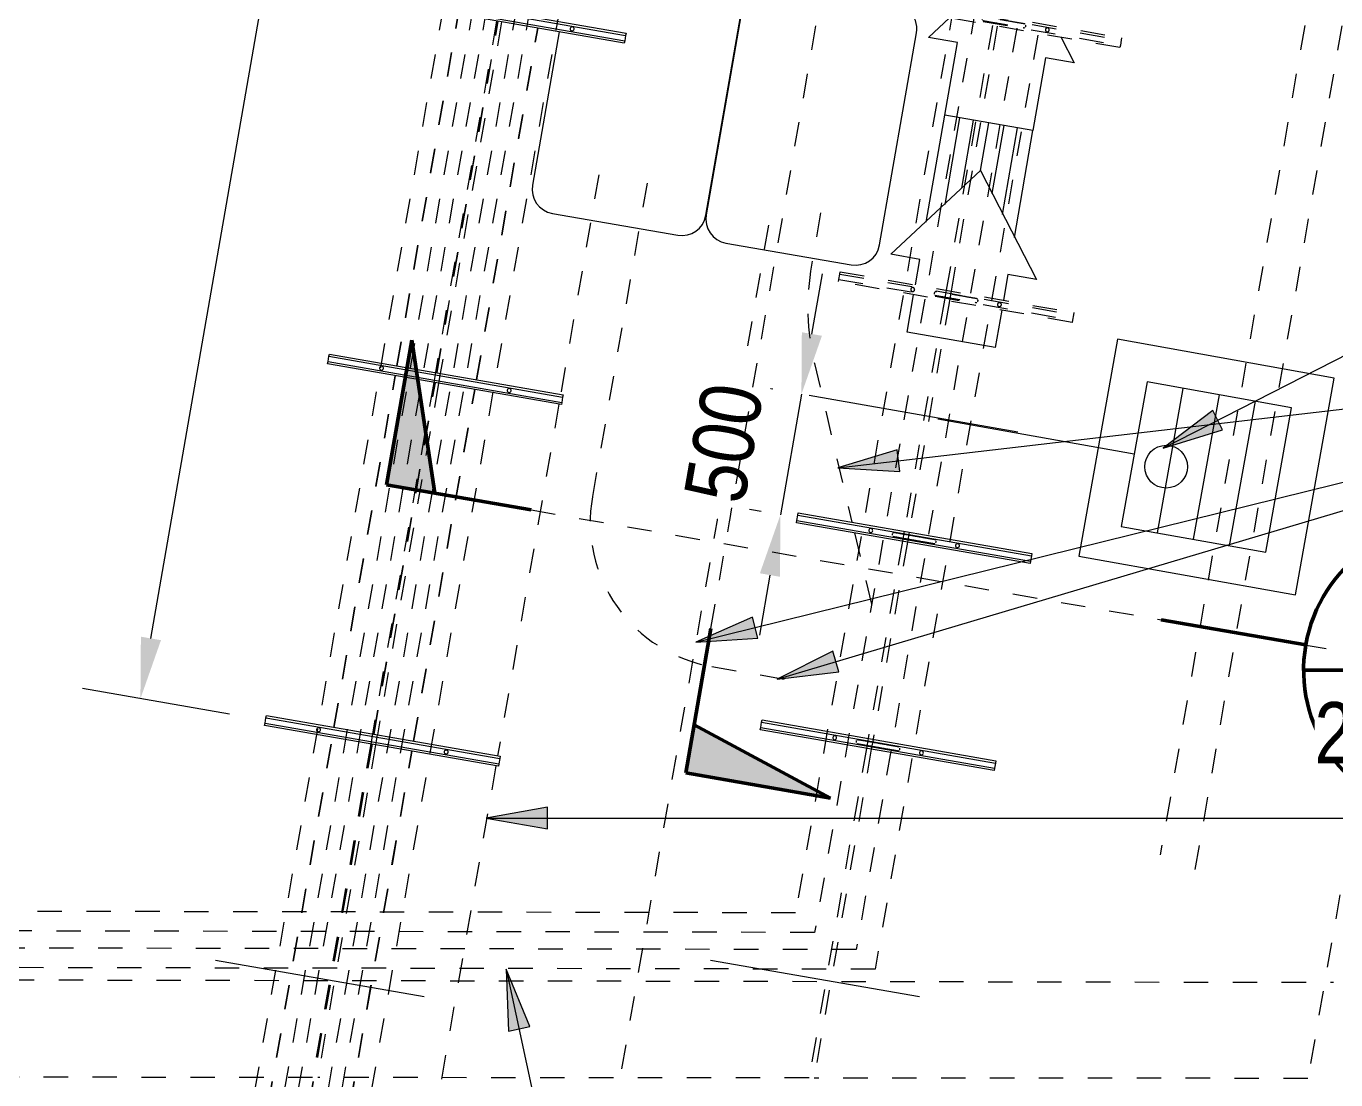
# Model space of a CAD drawing. Header units: metres. Extents: x 2 to 65, y 3 to 557.
# Drawn here: x 45.9 to 51.25, y 509.15 to 513.46 of the extents above; entities that cross this region are included whole.
import ezdxf

# ---------------------------------------------------------------- set-up
doc = ezdxf.new("R2010")
doc.units = ezdxf.units.M
for name, pattern in [('Dash - Tight', [0.0045, 0.003, -0.0015]), ('Dashed', [0.0075, 0.005, -0.0025]), ('Dot_Section Line', [0.02, 0, -0.02]), ('JacobsDash', [0.0045, 0.003, -0.0015])]:
    doc.linetypes.add(name, pattern=pattern)
doc.layers.get('Defpoints').update_dxf_attribs({"color": 41})
for name, color, linetype, lineweight in [('A-ANNO-DIMS', 7, 'Continuous', 9), ('A-DETL', 7, 'Continuous', 13), ('A-GENM', 7, 'Continuous', 35), ('G-ANNO-TEXT', 7, 'Continuous', 9), ('S-BEAM', 7, 'Continuous', 50), ('S-BEAM-HDLN', 7, 'JacobsDash', 18)]:
    doc.layers.add(name, color=color, linetype=linetype, lineweight=lineweight)
doc.layers.add('G-ANNO-SYMB', color=7, linetype='Continuous', lineweight=35, true_color=0x0080ff)
doc.styles.add('Arial Narrow_5', font='ARIALN.TTF', dxfattribs={"height": 0.25})
doc.dimstyles.new('Dimension_Standard_O__mm__1', dxfattribs={"dimscale": 0.3048, "dimtxt": 0.255858, "dimasz": 0.82021, "dimexe": 0.787402, "dimexo": 0.492126, "dimgap": 0.492126, "dimtad": 1, "dimdec": 0, "dimlfac": 1000, "dimzin": 0, "dimdsep": 46, "dimtxsty": 'Arial Narrow_5', "dimsah": 1, "dimcen": 0.09, "dimaunit": 1, "dimadec": 4, "dimazin": 0, "dimtfac": 1, "dimtdec": 4, "dimtix": 1, "dimtmove": 0, "dimatfit": 3, "dimfxl": 1, "dimtvp": 1, "dimtfill": 1, "dimtolj": 1, "dimtzin": 0, "dimlwd": 18, "dimlwe": 18, "dimarcsym": 2})
doc.dimstyles.new('Dimension_Standard_O__mm__2', dxfattribs={"dimscale": 0.3048, "dimtxt": 0.255858, "dimasz": 0.82021, "dimexe": 0.787402, "dimexo": 0.492126, "dimgap": 0.492126, "dimtad": 1, "dimdec": 0, "dimlfac": 1000, "dimzin": 0, "dimdsep": 46, "dimtxsty": 'Arial Narrow_5', "dimsah": 1, "dimcen": 0.09, "dimaunit": 1, "dimadec": 4, "dimazin": 0, "dimtfac": 1, "dimtdec": 4, "dimtix": 1, "dimtmove": 2, "dimatfit": 3, "dimfxl": 1, "dimtvp": 1, "dimtfill": 1, "dimtolj": 1, "dimtzin": 0, "dimlwd": 18, "dimlwe": 18, "dimarcsym": 2})

# ---------------------------------------------------------------- blocks, each defined once
blk = doc.blocks.new('T2DPAA-T2D-C3S-SD-M2D-100010_250_dwg-40816791-DRG-2873251 - SERVICE SUPPORT GENERAL ARRANGEMENT PLAN')
at = {"color": 252, "lineweight": 18, "true_color": 0x888888}
for p, q in [((47.0542, -626.9625), (47.4954, -626.9236)), ((47.1438, -627.0181), (47.501, -626.9866)), ((47.2258, -627.0673), (47.5059, -627.0426)), ((47.2369, -627.1934), (47.5171, -627.1687)), ((46.3558, -628.028), (46.2882, -627.2155)), ((47.1648, -627.2562), (47.522, -627.2247)), ((47.0863, -627.3267), (47.5275, -627.2878)), ((46.0693, -628.2024), (46.6672, -628.1526)), ((46.0817, -628.3519), (46.6796, -628.3021)), ((46.0941, -628.5013), (46.6921, -628.4516))]:
    blk.add_line(p, q, dxfattribs=at)
at = {"color": 252, "lineweight": 18, "true_color": 0x888888, "flags": 128}
for points in [[(47.9256, -627.3024), (47.8393, -627.3803), (47.8288, -627.2612), (47.5276, -627.2878), (47.4955, -626.9236), (47.7967, -626.897), (47.7862, -626.778), (47.8851, -626.8398)], [(46.7947, -626.9854), (46.9001, -626.9761), (46.8897, -626.857), (47.3154, -627.123), (47.5115, -627.1057)], [(46.7857, -627.3532), (46.6311, -627.3668), (46.599, -627.0026), (46.7538, -626.989)], [(47.3154, -627.123), (46.9427, -627.4593), (46.9322, -627.3402), (46.8265, -627.3496)]]:
    blk.add_lwpolyline(points, dxfattribs=at)
for points in [[(45.9695, -628.8127), (46.8664, -628.7381), (46.7918, -627.8412), (45.8949, -627.9158)], [(46.1066, -628.6508), (46.7045, -628.6011), (46.6548, -628.0031), (46.0568, -628.0529)]]:
    blk.add_lwpolyline(points, close=True, dxfattribs=at)
blk = doc.blocks.new('T2DPAA-T2D-PWC-SD-M2D-100001_ProposedDrainage_rvt-1-DRG-2873251 - SERVICE SUPPORT GENERAL ARRANGEMENT PLAN')
at = {"color": 252, "lineweight": 18, "true_color": 0x888888, "rotation": 75.11694444444437}
blk.add_blockref('T2DPAA-T2D-C3S-SD-M2D-100010_250_dwg-40816791-DRG-2873251 - SERVICE SUPPORT GENERAL ARRANGEMENT PLAN', (-1731.0833, 628.2185), dxfattribs=at)
blk = doc.blocks.new('T2DPAA-T2D-C3S-TT-XRF-100101_dwg-40805445-DRG-2873251 - SERVICE SUPPORT GENERAL ARRANGEMENT PLAN')
at = {"color": 191, "linetype": 'Dashed', "lineweight": 18, "true_color": 0xbf7fff}
for p, q in [((-242.5658, -617.3135), (-241.1123, -617.1865)), ((-242.5657, -617.3149), (-241.1122, -617.1878)), ((-244.0601, -617.4441), (-242.6066, -617.3171)), ((-244.06, -617.4455), (-242.6065, -617.3184)), ((-242.5514, -617.4779), (-241.0979, -617.3509)), ((-242.5513, -617.4792), (-241.0978, -617.3521)), ((-244.0457, -617.6085), (-242.5923, -617.4815)), ((-244.0456, -617.6099), (-242.5921, -617.4828)), ((-242.537, -617.6423), (-241.0836, -617.5152)), ((-242.5369, -617.6436), (-241.0835, -617.5165)), ((-244.0313, -617.7729), (-242.5779, -617.6458)), ((-244.0312, -617.7743), (-242.5778, -617.6472))]:
    blk.add_line(p, q, dxfattribs=at)
at = {"color": 191, "linetype": 'Dashed', "lineweight": 18, "true_color": 0xbf7fff, "flags": 128}
for points in [[(-249.4055, -617.9533), (-247.0064, -617.7018), (-246.9864, -617.6999), (-246.9677, -617.6983), (-244.1009, -617.4477)], [(-249.4051, -617.9549), (-246.9789, -617.7009), (-246.9691, -617.7), (-246.9591, -617.699), (-244.1008, -617.4491)], [(-249.3626, -618.1147), (-246.9892, -617.8659), (-246.9721, -617.8643), (-246.9534, -617.8626), (-244.0866, -617.6121)], [(-249.3622, -618.1163), (-246.9617, -617.865), (-246.9533, -617.8642), (-246.9447, -617.8634), (-244.0864, -617.6135)], [(-249.3197, -618.2761), (-246.972, -618.03), (-246.9577, -618.0286), (-244.0722, -617.7764)], [(-249.3193, -618.2777), (-246.9445, -618.0291), (-246.9375, -618.0284), (-246.9303, -618.0278), (-244.0721, -617.7778)]]:
    blk.add_lwpolyline(points, dxfattribs=at)
blk = doc.blocks.new('T2DPAA-T2D-PWC-TT-M2D-100010_ProposedITS_rvt-1-DRG-2873251 - SERVICE SUPPORT GENERAL ARRANGEMENT PLAN')
at = {"color": 191, "linetype": 'Dashed', "lineweight": 18, "true_color": 0xbf7fff, "rotation": 75.11694444444437}
blk.add_blockref('T2DPAA-T2D-C3S-TT-XRF-100101_dwg-40805445-DRG-2873251 - SERVICE SUPPORT GENERAL ARRANGEMENT PLAN', (-1649.5339, 905.0565), dxfattribs=at)
blk = doc.blocks.new('T2DPAA-T2D-C3S-TF-XRF-100102_dwg-40805790-DRG-2873251 - SERVICE SUPPORT GENERAL ARRANGEMENT PLAN')
at = {"lineweight": 18}
for p, q in [((31.3505, -692.8182), (30.7168, -692.8737)), ((30.6259, -692.982), (30.6712, -693.5)), ((30.7795, -693.5909), (31.6562, -693.5142)), ((31.6586, -693.514), (30.782, -693.5907)), ((30.6911, -693.699), (30.7364, -694.2171)), ((30.8447, -694.308), (31.7214, -694.2313))]:
    blk.add_line(p, q, dxfattribs=at)
at = {"color": 1, "linetype": 'Dash - Tight', "lineweight": 18, "true_color": 0xff0000}
for p, q in [((30.8271, -693.125), (29.9197, -693.2044)), ((29.8788, -693.208), (28.4254, -693.3351)), ((28.3845, -693.3387), (26.335, -693.518)), ((30.8445, -693.3242), (29.5485, -693.4376)), ((26.5227, -694.2243), (30.8923, -693.842)), ((30.9097, -694.0413), (30.6933, -694.0602)), ((29.0032, -694.0884), (29.032, -694.4124)), ((30.308, -694.1751), (29.7206, -694.4899)), ((29.6813, -694.511), (29.3573, -694.6847))]:
    blk.add_line(p, q, dxfattribs=at)
at = {"lineweight": 18}
for centre, start, end in [((30.7255, -692.9733), 95, 185), ((30.7708, -693.4913), 185, 275), ((30.7907, -693.6903), 95, 185), ((31.7127, -694.1316), 275, 333.1081), ((30.836, -694.2083), 185, 275)]:
    blk.add_arc(centre, 0.1, start, end, dxfattribs=at)
at = {"color": 1, "linetype": 'Dash - Tight', "lineweight": 18, "true_color": 0xff0000}
for centre, radius, end in [((29.6008, -694.0353), 0.6, 185.0769), ((30.7805, -695.0564), 1, 118.1937)]:
    blk.add_arc(centre, radius, 95, end, dxfattribs=at)
blk = doc.blocks.new('T2DPAA-T2D-PWC-TF-M2D-100101_TrafficSigDesign_rvt-1-DRG-2873251 - SERVICE SUPPORT GENERAL ARRANGEMENT PLAN')
at = {"color": 1, "linetype": 'Dash - Tight', "lineweight": 18, "true_color": 0xff0000, "rotation": 75.11694444444437}
blk.add_blockref('T2DPAA-T2D-C3S-TF-XRF-100102_dwg-40805790-DRG-2873251 - SERVICE SUPPORT GENERAL ARRANGEMENT PLAN', (-1792.1969, 661.0881), dxfattribs=at)
blk = doc.blocks.new('11_GEN_BR08_Type 3 Conduits_Support - 11_Type 2_6x100 Conduits-8968841-DRG-2873251 - SERVICE SUPPORT GENERAL ARRANGEMENT PLAN')
at = {"layer": 'A-GENM', "lineweight": 9}
for p, q in [((-0.485, 0.011), (-0.485, 0.0205)), ((-0.485, 0.0205), (0.485, 0.0205)), ((-0.485, -0.011), (-0.485, 0.011)), ((0.485, 0.011), (-0.485, 0.011)), ((0.485, 0.0205), (0.485, 0.011)), ((0.485, 0.011), (0.485, -0.011)), ((-0.485, -0.0205), (-0.485, -0.011)), ((0.485, -0.011), (-0.485, -0.011)), ((0.485, -0.0205), (-0.485, -0.0205)), ((0.485, -0.011), (0.485, -0.0205))]:
    blk.add_line(p, q, dxfattribs=at)
for centre, start, end in [((-0.265, 0), 90, 270), ((-0.265, 0), 270, 90), ((0.265, 0), 90, 270), ((0.265, 0), 270, 90)]:
    blk.add_arc(centre, 0.008, start, end, dxfattribs=at)
blk = doc.blocks.new('11_GEN_BR08_Utilities_Support - 11_GEN_8x100 COMMS-8989075-DRG-2873251 - SERVICE SUPPORT GENERAL ARRANGEMENT PLAN')
at = {"layer": 'A-GENM', "lineweight": 9}
for p, q in [((-0.485, 0.011), (-0.485, 0.0205)), ((-0.485, 0.0205), (0.485, 0.0205)), ((-0.485, -0.011), (-0.485, 0.011)), ((-0.485, 0.011), (0.485, 0.011)), ((0.485, 0.0205), (0.485, 0.011)), ((0.485, 0.011), (0.485, -0.011)), ((-0.485, -0.0205), (-0.485, -0.011)), ((-0.485, -0.011), (0.485, -0.011)), ((0.485, -0.0205), (-0.485, -0.0205)), ((0.485, -0.011), (0.485, -0.0205))]:
    blk.add_line(p, q, dxfattribs=at)
at = {"layer": 'A-GENM', "lineweight": 9, "flags": 128}
for points in [[(0.083, 0.008), (0.0829, 0.008), (0.0827, 0.008), (0.0824, 0.008), (0.0819, 0.008), (0.0813, 0.008), (0.0806, 0.008), (0.0798, 0.008), (0.0788, 0.008), (0.0777, 0.008), (0.0764, 0.008), (0.0751, 0.008), (0.0736, 0.008), (0.072, 0.008), (0.0703, 0.008), (0.0685, 0.008), (0.0666, 0.008), (0.0645, 0.008), (0.0624, 0.008), (0.0602, 0.008), (0.0578, 0.008), (0.0554, 0.008), (0.0529, 0.008), (0.0503, 0.008), (0.0476, 0.008), (0.0448, 0.008), (0.042, 0.008), (0.0391, 0.008), (0.0362, 0.008), (0.0331, 0.008), (0.0301, 0.008), (0.027, 0.008), (0.0238, 0.008), (0.0206, 0.008), (0.0174, 0.008), (0.0141, 0.008), (0.0108, 0.008), (0.0075, 0.008), (0.0042, 0.008), (0.0009, 0.008), (-0.0024, 0.008), (-0.0057, 0.008), (-0.009, 0.008), (-0.0123, 0.008), (-0.0156, 0.008), (-0.0189, 0.008), (-0.0221, 0.008), (-0.0253, 0.008), (-0.0284, 0.008), (-0.0315, 0.008), (-0.0345, 0.008), (-0.0375, 0.008), (-0.0405, 0.008), (-0.0433, 0.008), (-0.0461, 0.008), (-0.0488, 0.008), (-0.0515, 0.008), (-0.0541, 0.008), (-0.0565, 0.008), (-0.0589, 0.008), (-0.0612, 0.008), (-0.0634, 0.008), (-0.0655, 0.008), (-0.0675, 0.008), (-0.0694, 0.008), (-0.0711, 0.008), (-0.0728, 0.008), (-0.0743, 0.008), (-0.0757, 0.008), (-0.077, 0.008), (-0.0782, 0.008), (-0.0793, 0.008), (-0.0802, 0.008), (-0.081, 0.008), (-0.0816, 0.008), (-0.0822, 0.008), (-0.0826, 0.008), (-0.0828, 0.008), (-0.083, 0.008), (-0.083, 0.008)], [(-0.083, -0.008), (-0.0829, -0.008), (-0.0827, -0.008), (-0.0824, -0.008), (-0.0819, -0.008), (-0.0813, -0.008), (-0.0806, -0.008), (-0.0798, -0.008), (-0.0788, -0.008), (-0.0777, -0.008), (-0.0764, -0.008), (-0.0751, -0.008), (-0.0736, -0.008), (-0.072, -0.008), (-0.0703, -0.008), (-0.0685, -0.008), (-0.0666, -0.008), (-0.0645, -0.008), (-0.0624, -0.008), (-0.0602, -0.008), (-0.0578, -0.008), (-0.0554, -0.008), (-0.0529, -0.008), (-0.0503, -0.008), (-0.0476, -0.008), (-0.0448, -0.008), (-0.042, -0.008), (-0.0391, -0.008), (-0.0362, -0.008), (-0.0331, -0.008), (-0.0301, -0.008), (-0.027, -0.008), (-0.0238, -0.008), (-0.0206, -0.008), (-0.0174, -0.008), (-0.0141, -0.008), (-0.0108, -0.008), (-0.0075, -0.008), (-0.0042, -0.008), (-0.0009, -0.008), (0.0024, -0.008), (0.0057, -0.008), (0.009, -0.008), (0.0123, -0.008), (0.0156, -0.008), (0.0189, -0.008), (0.0221, -0.008), (0.0253, -0.008), (0.0284, -0.008), (0.0315, -0.008), (0.0345, -0.008), (0.0375, -0.008), (0.0405, -0.008), (0.0433, -0.008), (0.0461, -0.008), (0.0488, -0.008), (0.0515, -0.008), (0.0541, -0.008), (0.0565, -0.008), (0.0589, -0.008), (0.0612, -0.008), (0.0634, -0.008), (0.0655, -0.008), (0.0675, -0.008), (0.0694, -0.008), (0.0711, -0.008), (0.0728, -0.008), (0.0743, -0.008), (0.0757, -0.008), (0.077, -0.008), (0.0782, -0.008), (0.0793, -0.008), (0.0802, -0.008), (0.081, -0.008), (0.0816, -0.008), (0.0822, -0.008), (0.0826, -0.008), (0.0828, -0.008), (0.083, -0.008), (0.083, -0.008)]]:
    blk.add_lwpolyline(points, dxfattribs=at)
at = {"layer": 'A-GENM', "lineweight": 9}
for centre, start, end in [((-0.18, 0), 90, 270), ((-0.18, 0), 270, 90), ((-0.083, 0), 150, 180), ((-0.083, 0), 180, 210), ((-0.083, 0), 75, 135), ((0.083, 0), 60, 99.6119), ((0.083, 0), 0, 30), ((0.083, 0), 330, 0), ((0.18, 0), 90, 270), ((0.18, 0), 270, 90), ((-0.083, 0), 244.3527, 279.6119), ((0.083, 0), 255, 300)]:
    blk.add_arc(centre, 0.008, start, end, dxfattribs=at)
blk = doc.blocks.new('11_GEN_BR08_Utilities_Support - 11_GEN_8x100 COMMS-V3-DRG-2873251 - SERVICE SUPPORT GENERAL ARRANGEMENT PLAN')
at = {"layer": 'A-GENM', "lineweight": 9}
for p, q in [((-0.485, 0.011), (-0.485, 0.0205)), ((-0.485, 0.0205), (0.485, 0.0205)), ((-0.485, -0.011), (-0.485, 0.011)), ((-0.485, 0.011), (0.485, 0.011)), ((0.485, 0.0205), (0.485, 0.011)), ((0.485, 0.011), (0.485, -0.011)), ((-0.485, -0.0205), (-0.485, -0.011)), ((-0.485, -0.011), (0.485, -0.011)), ((0.485, -0.0205), (-0.485, -0.0205)), ((0.485, -0.011), (0.485, -0.0205))]:
    blk.add_line(p, q, dxfattribs=at)
at = {"layer": 'A-GENM', "lineweight": 9, "flags": 128}
for points in [[(0.083, 0.008), (0.0829, 0.008), (0.0827, 0.008), (0.0824, 0.008), (0.0819, 0.008), (0.0813, 0.008), (0.0806, 0.008), (0.0798, 0.008), (0.0788, 0.008), (0.0777, 0.008), (0.0764, 0.008), (0.0751, 0.008), (0.0736, 0.008), (0.072, 0.008), (0.0703, 0.008), (0.0685, 0.008), (0.0666, 0.008), (0.0645, 0.008), (0.0624, 0.008), (0.0602, 0.008), (0.0578, 0.008), (0.0554, 0.008), (0.0529, 0.008), (0.0503, 0.008), (0.0476, 0.008), (0.0448, 0.008), (0.042, 0.008), (0.0391, 0.008), (0.0362, 0.008), (0.0331, 0.008), (0.0301, 0.008), (0.027, 0.008), (0.0238, 0.008), (0.0206, 0.008), (0.0174, 0.008), (0.0141, 0.008), (0.0108, 0.008), (0.0075, 0.008), (0.0042, 0.008), (0.0009, 0.008), (-0.0024, 0.008), (-0.0057, 0.008), (-0.009, 0.008), (-0.0123, 0.008), (-0.0156, 0.008), (-0.0189, 0.008), (-0.0221, 0.008), (-0.0253, 0.008), (-0.0284, 0.008), (-0.0315, 0.008), (-0.0345, 0.008), (-0.0375, 0.008), (-0.0405, 0.008), (-0.0433, 0.008), (-0.0461, 0.008), (-0.0488, 0.008), (-0.0515, 0.008), (-0.0541, 0.008), (-0.0565, 0.008), (-0.0589, 0.008), (-0.0612, 0.008), (-0.0634, 0.008), (-0.0655, 0.008), (-0.0675, 0.008), (-0.0694, 0.008), (-0.0711, 0.008), (-0.0728, 0.008), (-0.0743, 0.008), (-0.0757, 0.008), (-0.077, 0.008), (-0.0782, 0.008), (-0.0793, 0.008), (-0.0802, 0.008), (-0.081, 0.008), (-0.0816, 0.008), (-0.0822, 0.008), (-0.0826, 0.008), (-0.0828, 0.008), (-0.083, 0.008), (-0.083, 0.008)], [(-0.083, -0.008), (-0.0829, -0.008), (-0.0827, -0.008), (-0.0824, -0.008), (-0.0819, -0.008), (-0.0813, -0.008), (-0.0806, -0.008), (-0.0798, -0.008), (-0.0788, -0.008), (-0.0777, -0.008), (-0.0764, -0.008), (-0.0751, -0.008), (-0.0736, -0.008), (-0.072, -0.008), (-0.0703, -0.008), (-0.0685, -0.008), (-0.0666, -0.008), (-0.0645, -0.008), (-0.0624, -0.008), (-0.0602, -0.008), (-0.0578, -0.008), (-0.0554, -0.008), (-0.0529, -0.008), (-0.0503, -0.008), (-0.0476, -0.008), (-0.0448, -0.008), (-0.042, -0.008), (-0.0391, -0.008), (-0.0362, -0.008), (-0.0331, -0.008), (-0.0301, -0.008), (-0.027, -0.008), (-0.0238, -0.008), (-0.0206, -0.008), (-0.0174, -0.008), (-0.0141, -0.008), (-0.0108, -0.008), (-0.0075, -0.008), (-0.0042, -0.008), (-0.0009, -0.008), (0.0024, -0.008), (0.0057, -0.008), (0.009, -0.008), (0.0123, -0.008), (0.0156, -0.008), (0.0189, -0.008), (0.0221, -0.008), (0.0253, -0.008), (0.0284, -0.008), (0.0315, -0.008), (0.0345, -0.008), (0.0375, -0.008), (0.0405, -0.008), (0.0433, -0.008), (0.0461, -0.008), (0.0488, -0.008), (0.0515, -0.008), (0.0541, -0.008), (0.0565, -0.008), (0.0589, -0.008), (0.0612, -0.008), (0.0634, -0.008), (0.0655, -0.008), (0.0675, -0.008), (0.0694, -0.008), (0.0711, -0.008), (0.0728, -0.008), (0.0743, -0.008), (0.0757, -0.008), (0.077, -0.008), (0.0782, -0.008), (0.0793, -0.008), (0.0802, -0.008), (0.081, -0.008), (0.0816, -0.008), (0.0822, -0.008), (0.0826, -0.008), (0.0828, -0.008), (0.083, -0.008), (0.083, -0.008)]]:
    blk.add_lwpolyline(points, dxfattribs=at)
at = {"layer": 'A-GENM', "lineweight": 9}
for centre, start, end in [((-0.18, 0), 90, 270), ((-0.18, 0), 270, 90), ((-0.083, 0), 150, 180), ((-0.083, 0), 180, 210), ((-0.083, 0), 75, 135), ((0.083, 0), 60, 99.6119), ((0.083, 0), 0, 30), ((0.083, 0), 330, 0), ((0.18, 0), 90, 270), ((0.18, 0), 270, 90), ((-0.083, 0), 240, 279.6119), ((0.083, 0), 255, 300)]:
    blk.add_arc(centre, 0.008, start, end, dxfattribs=at)
blk = doc.blocks.new('11_GEN_BR08_Utilities_Support - 11_GEN_8x100 COMMS-9336670-DRG-2873251 - SERVICE SUPPORT GENERAL ARRANGEMENT PLAN')
at = {"layer": 'A-GENM', "linetype": 'JacobsDash', "lineweight": 9}
for p, q in [((-0.485, 0.011), (-0.485, 0.0205)), ((-0.485, 0.0205), (0.485, 0.0205)), ((-0.485, -0.011), (-0.485, 0.011)), ((-0.485, 0.011), (0.485, 0.011)), ((0.485, 0.0205), (0.485, 0.011)), ((0.485, 0.011), (0.485, -0.011)), ((-0.485, -0.0205), (-0.485, -0.011)), ((-0.485, -0.011), (0.485, -0.011)), ((0.485, -0.0205), (-0.485, -0.0205)), ((0.485, -0.011), (0.485, -0.0205))]:
    blk.add_line(p, q, dxfattribs=at)
at = {"layer": 'A-GENM', "linetype": 'JacobsDash', "lineweight": 9, "flags": 128}
for points in [[(0.083, 0.008), (0.0829, 0.008), (0.0827, 0.008), (0.0824, 0.008), (0.0819, 0.008), (0.0813, 0.008), (0.0806, 0.008), (0.0798, 0.008), (0.0788, 0.008), (0.0777, 0.008), (0.0764, 0.008), (0.0751, 0.008), (0.0736, 0.008), (0.072, 0.008), (0.0703, 0.008), (0.0685, 0.008), (0.0666, 0.008), (0.0645, 0.008), (0.0624, 0.008), (0.0602, 0.008), (0.0578, 0.008), (0.0554, 0.008), (0.0529, 0.008), (0.0503, 0.008), (0.0476, 0.008), (0.0448, 0.008), (0.042, 0.008), (0.0391, 0.008), (0.0362, 0.008), (0.0331, 0.008), (0.0301, 0.008), (0.027, 0.008), (0.0238, 0.008), (0.0206, 0.008), (0.0174, 0.008), (0.0141, 0.008), (0.0108, 0.008), (0.0075, 0.008), (0.0042, 0.008), (0.0009, 0.008), (-0.0024, 0.008), (-0.0057, 0.008), (-0.009, 0.008), (-0.0123, 0.008), (-0.0156, 0.008), (-0.0189, 0.008), (-0.0221, 0.008), (-0.0253, 0.008), (-0.0284, 0.008), (-0.0315, 0.008), (-0.0345, 0.008), (-0.0375, 0.008), (-0.0405, 0.008), (-0.0433, 0.008), (-0.0461, 0.008), (-0.0488, 0.008), (-0.0515, 0.008), (-0.0541, 0.008), (-0.0565, 0.008), (-0.0589, 0.008), (-0.0612, 0.008), (-0.0634, 0.008), (-0.0655, 0.008), (-0.0675, 0.008), (-0.0694, 0.008), (-0.0711, 0.008), (-0.0728, 0.008), (-0.0743, 0.008), (-0.0757, 0.008), (-0.077, 0.008), (-0.0782, 0.008), (-0.0793, 0.008), (-0.0802, 0.008), (-0.081, 0.008), (-0.0816, 0.008), (-0.0822, 0.008), (-0.0826, 0.008), (-0.0828, 0.008), (-0.083, 0.008), (-0.083, 0.008)], [(-0.083, -0.008), (-0.0829, -0.008), (-0.0827, -0.008), (-0.0824, -0.008), (-0.0819, -0.008), (-0.0813, -0.008), (-0.0806, -0.008), (-0.0798, -0.008), (-0.0788, -0.008), (-0.0777, -0.008), (-0.0764, -0.008), (-0.0751, -0.008), (-0.0736, -0.008), (-0.072, -0.008), (-0.0703, -0.008), (-0.0685, -0.008), (-0.0666, -0.008), (-0.0645, -0.008), (-0.0624, -0.008), (-0.0602, -0.008), (-0.0578, -0.008), (-0.0554, -0.008), (-0.0529, -0.008), (-0.0503, -0.008), (-0.0476, -0.008), (-0.0448, -0.008), (-0.042, -0.008), (-0.0391, -0.008), (-0.0362, -0.008), (-0.0331, -0.008), (-0.0301, -0.008), (-0.027, -0.008), (-0.0238, -0.008), (-0.0206, -0.008), (-0.0174, -0.008), (-0.0141, -0.008), (-0.0108, -0.008), (-0.0075, -0.008), (-0.0042, -0.008), (-0.0009, -0.008), (0.0024, -0.008), (0.0057, -0.008), (0.009, -0.008), (0.0123, -0.008), (0.0156, -0.008), (0.0189, -0.008), (0.0221, -0.008), (0.0253, -0.008), (0.0284, -0.008), (0.0315, -0.008), (0.0345, -0.008), (0.0375, -0.008), (0.0405, -0.008), (0.0433, -0.008), (0.0461, -0.008), (0.0488, -0.008), (0.0515, -0.008), (0.0541, -0.008), (0.0565, -0.008), (0.0589, -0.008), (0.0612, -0.008), (0.0634, -0.008), (0.0655, -0.008), (0.0675, -0.008), (0.0694, -0.008), (0.0711, -0.008), (0.0728, -0.008), (0.0743, -0.008), (0.0757, -0.008), (0.077, -0.008), (0.0782, -0.008), (0.0793, -0.008), (0.0802, -0.008), (0.081, -0.008), (0.0816, -0.008), (0.0822, -0.008), (0.0826, -0.008), (0.0828, -0.008), (0.083, -0.008), (0.083, -0.008)]]:
    blk.add_lwpolyline(points, dxfattribs=at)
at = {"layer": 'A-GENM', "linetype": 'JacobsDash', "lineweight": 9}
for centre, start, end in [((-0.18, 0), 90, 270), ((-0.18, 0), 270, 90), ((-0.083, 0), 150, 180), ((-0.083, 0), 180, 210), ((-0.083, 0), 75, 135), ((0.083, 0), 60, 99.6119), ((0.083, 0), 0, 30), ((0.083, 0), 330, 0), ((0.18, 0), 90, 270), ((0.18, 0), 270, 90), ((-0.083, 0), 240, 279.6119), ((0.083, 0), 255, 300)]:
    blk.add_arc(centre, 0.008, start, end, dxfattribs=at)
blk = doc.blocks.new('11_GEN_BR08_Utilities_Support - 11_GEN_8x100 COMMS-9336636-DRG-2873251 - SERVICE SUPPORT GENERAL ARRANGEMENT PLAN')
at = {"layer": 'A-GENM', "linetype": 'JacobsDash', "lineweight": 9}
for p, q in [((-0.485, 0.011), (-0.485, 0.0205)), ((-0.485, 0.0205), (0.485, 0.0205)), ((-0.485, -0.011), (-0.485, 0.011)), ((-0.485, 0.011), (0.485, 0.011)), ((0.485, 0.0205), (0.485, 0.011)), ((0.485, 0.011), (0.485, -0.011)), ((-0.485, -0.0205), (-0.485, -0.011)), ((-0.485, -0.011), (0.485, -0.011)), ((0.485, -0.0205), (-0.485, -0.0205)), ((0.485, -0.011), (0.485, -0.0205))]:
    blk.add_line(p, q, dxfattribs=at)
at = {"layer": 'A-GENM', "linetype": 'JacobsDash', "lineweight": 9, "flags": 128}
for points in [[(0.083, 0.008), (0.0829, 0.008), (0.0827, 0.008), (0.0824, 0.008), (0.0819, 0.008), (0.0813, 0.008), (0.0806, 0.008), (0.0798, 0.008), (0.0788, 0.008), (0.0777, 0.008), (0.0764, 0.008), (0.0751, 0.008), (0.0736, 0.008), (0.072, 0.008), (0.0703, 0.008), (0.0685, 0.008), (0.0666, 0.008), (0.0645, 0.008), (0.0624, 0.008), (0.0602, 0.008), (0.0578, 0.008), (0.0554, 0.008), (0.0529, 0.008), (0.0503, 0.008), (0.0476, 0.008), (0.0448, 0.008), (0.042, 0.008), (0.0391, 0.008), (0.0362, 0.008), (0.0331, 0.008), (0.0301, 0.008), (0.027, 0.008), (0.0238, 0.008), (0.0206, 0.008), (0.0174, 0.008), (0.0141, 0.008), (0.0108, 0.008), (0.0075, 0.008), (0.0042, 0.008), (0.0009, 0.008), (-0.0024, 0.008), (-0.0057, 0.008), (-0.009, 0.008), (-0.0123, 0.008), (-0.0156, 0.008), (-0.0189, 0.008), (-0.0221, 0.008), (-0.0253, 0.008), (-0.0284, 0.008), (-0.0315, 0.008), (-0.0345, 0.008), (-0.0375, 0.008), (-0.0405, 0.008), (-0.0433, 0.008), (-0.0461, 0.008), (-0.0488, 0.008), (-0.0515, 0.008), (-0.0541, 0.008), (-0.0565, 0.008), (-0.0589, 0.008), (-0.0612, 0.008), (-0.0634, 0.008), (-0.0655, 0.008), (-0.0675, 0.008), (-0.0694, 0.008), (-0.0711, 0.008), (-0.0728, 0.008), (-0.0743, 0.008), (-0.0757, 0.008), (-0.077, 0.008), (-0.0782, 0.008), (-0.0793, 0.008), (-0.0802, 0.008), (-0.081, 0.008), (-0.0816, 0.008), (-0.0822, 0.008), (-0.0826, 0.008), (-0.0828, 0.008), (-0.083, 0.008), (-0.083, 0.008)], [(-0.083, -0.008), (-0.0829, -0.008), (-0.0827, -0.008), (-0.0824, -0.008), (-0.0819, -0.008), (-0.0813, -0.008), (-0.0806, -0.008), (-0.0798, -0.008), (-0.0788, -0.008), (-0.0777, -0.008), (-0.0764, -0.008), (-0.0751, -0.008), (-0.0736, -0.008), (-0.072, -0.008), (-0.0703, -0.008), (-0.0685, -0.008), (-0.0666, -0.008), (-0.0645, -0.008), (-0.0624, -0.008), (-0.0602, -0.008), (-0.0578, -0.008), (-0.0554, -0.008), (-0.0529, -0.008), (-0.0503, -0.008), (-0.0476, -0.008), (-0.0448, -0.008), (-0.042, -0.008), (-0.0391, -0.008), (-0.0362, -0.008), (-0.0331, -0.008), (-0.0301, -0.008), (-0.027, -0.008), (-0.0238, -0.008), (-0.0206, -0.008), (-0.0174, -0.008), (-0.0141, -0.008), (-0.0108, -0.008), (-0.0075, -0.008), (-0.0042, -0.008), (-0.0009, -0.008), (0.0024, -0.008), (0.0057, -0.008), (0.009, -0.008), (0.0123, -0.008), (0.0156, -0.008), (0.0189, -0.008), (0.0221, -0.008), (0.0253, -0.008), (0.0284, -0.008), (0.0315, -0.008), (0.0345, -0.008), (0.0375, -0.008), (0.0405, -0.008), (0.0433, -0.008), (0.0461, -0.008), (0.0488, -0.008), (0.0515, -0.008), (0.0541, -0.008), (0.0565, -0.008), (0.0589, -0.008), (0.0612, -0.008), (0.0634, -0.008), (0.0655, -0.008), (0.0675, -0.008), (0.0694, -0.008), (0.0711, -0.008), (0.0728, -0.008), (0.0743, -0.008), (0.0757, -0.008), (0.077, -0.008), (0.0782, -0.008), (0.0793, -0.008), (0.0802, -0.008), (0.081, -0.008), (0.0816, -0.008), (0.0822, -0.008), (0.0826, -0.008), (0.0828, -0.008), (0.083, -0.008), (0.083, -0.008)]]:
    blk.add_lwpolyline(points, dxfattribs=at)
at = {"layer": 'A-GENM', "linetype": 'JacobsDash', "lineweight": 9}
for centre, start, end in [((-0.18, 0), 90, 270), ((-0.18, 0), 270, 90), ((-0.083, 0), 150, 180), ((-0.083, 0), 180, 210), ((-0.083, 0), 75, 135), ((0.083, 0), 60, 99.6119), ((0.083, 0), 0, 30), ((0.083, 0), 330, 0), ((0.18, 0), 90, 270), ((0.18, 0), 270, 90), ((-0.083, 0), 240, 279.6119), ((0.083, 0), 255, 300)]:
    blk.add_arc(centre, 0.008, start, end, dxfattribs=at)
blk = doc.blocks.new('06_SFR_GCT_Girder_SuperT_BR08Edge_CS - Super T - 1815-6539906-DRG-2873251 - SERVICE SUPPORT GENERAL ARRANGEMENT PLAN')
at = {"layer": 'S-BEAM', "color": 252, "linetype": 'JacobsDash', "lineweight": 9, "true_color": 0x888888}
for p, q in [((-1114.8248, 513.4832), (-1115.0752, 512.0458)), ((-1115.0822, 512.0054), (-1115.3326, 510.5681)), ((-1115.3397, 510.5277), (-1115.5772, 509.1644)), ((-1115.5772, 509.1644), (-1117.5863, 509.1659))]:
    blk.add_line(p, q, dxfattribs=at)
at = {"layer": 'S-BEAM-HDLN', "color": 252, "lineweight": 9, "true_color": 0x888888}
for p, q in [((-1115.0752, 512.0458), (-1115.0822, 512.0055)), ((-1115.3326, 510.568), (-1115.3397, 510.5277))]:
    blk.add_line(p, q, dxfattribs=at)
blk = doc.blocks.new('06_SFR_GCT_Girder_SuperT_BR08Edge_CS - Super T - 1815-6271143-DRG-2873251 - SERVICE SUPPORT GENERAL ARRANGEMENT PLAN')
at = {"layer": 'S-BEAM', "color": 252, "linetype": 'JacobsDash', "lineweight": 9, "true_color": 0x888888}
for p, q in [((-1114.8048, 513.4797), (-1115.0552, 512.0423)), ((-1112.798, 513.4647), (-1112.9866, 512.382)), ((-1112.9936, 512.3416), (-1113.1582, 511.3968)), ((-1115.0622, 512.0019), (-1115.3126, 510.5646)), ((-1113.1653, 511.3564), (-1113.3058, 510.5499)), ((-1115.3197, 510.5242), (-1115.5566, 509.164)), ((-1113.3128, 510.5095), (-1113.5475, 509.1625)), ((-1113.5475, 509.1625), (-1115.5566, 509.164))]:
    blk.add_line(p, q, dxfattribs=at)
at = {"layer": 'S-BEAM-HDLN', "color": 252, "lineweight": 9, "true_color": 0x888888}
for p, q in [((-1112.9866, 512.3819), (-1112.9936, 512.3417)), ((-1115.0552, 512.0423), (-1115.0622, 512.002)), ((-1113.1582, 511.3968), (-1113.1653, 511.3565)), ((-1115.3127, 510.5645), (-1115.3197, 510.5242)), ((-1113.3058, 510.5499), (-1113.3128, 510.5096))]:
    blk.add_line(p, q, dxfattribs=at)
blk = doc.blocks.new('06_SFR_GCT_Girder_SuperT_BR08Edge_CS - Super T - 1815-6255747-DRG-2873251 - SERVICE SUPPORT GENERAL ARRANGEMENT PLAN')
at = {"layer": 'S-BEAM', "color": 252, "linetype": 'JacobsDash', "lineweight": 9, "true_color": 0x888888}
for p, q in [((-1105.3354, 544.5889), (-1111.5078, 509.1606)), ((-1112.7781, 513.4612), (-1112.9667, 512.3785)), ((-1112.9738, 512.3381), (-1113.1384, 511.3934)), ((-1113.1454, 511.353), (-1113.2859, 510.5465)), ((-1113.293, 510.5061), (-1113.5271, 509.1621)), ((-1111.5078, 509.1606), (-1113.5271, 509.1621))]:
    blk.add_line(p, q, dxfattribs=at)
at = {"layer": 'S-BEAM-HDLN', "color": 252, "lineweight": 9, "true_color": 0x888888}
for p, q in [((-1112.9667, 512.3785), (-1112.9738, 512.3382)), ((-1113.1384, 511.3933), (-1113.1454, 511.353)), ((-1113.2859, 510.5464), (-1113.2929, 510.5061))]:
    blk.add_line(p, q, dxfattribs=at)
blk = doc.blocks.new('DIMBLOCK17-DRG-2873251 - SERVICE SUPPORT GENERAL ARRANGEMENT PLAN')
at = {"layer": 'A-ANNO-DIMS', "color": 0, "lineweight": 18, "transparency": 16777216}
for p, q in [((52.4175, 543.3015), (51.8174, 543.4061)), ((52.0109, 543.1186), (49.0848, 526.3229)), ((46.4081, 510.9588), (48.6603, 523.8862)), ((46.7289, 510.6492), (46.1288, 510.7537))]:
    blk.add_line(p, q, dxfattribs=at)
at = {"layer": 'A-ANNO-DIMS', "color": 0, "transparency": 16777216}
for points in [[(51.9699, 543.1258), (52.052, 543.1115), (52.0538, 543.3649)], [(46.3671, 510.966), (46.4492, 510.9517), (46.3652, 510.7125)]]:
    blk.add_solid(points, dxfattribs=at)
at = {"layer": 'Defpoints', "color": 0, "transparency": 16777216}
for p in [(52.5652, 543.2758), (46.3652, 510.7125), (46.8766, 510.6234)]:
    blk.add_point(p, dxfattribs=at)
at = {"layer": 'A-ANNO-DIMS', "color": 0, "lineweight": 18, "transparency": 16777216, "insert": (48.1802, 523.887), "char_height": 0.25, "width": 2.636553, "attachment_point": 1, "rotation": 80.1173, "line_spacing_factor": 0.974696, "style": 'Arial Narrow_5', "bg_fill": 3, "box_fill_scale": 1.1, "bg_fill_color": 256, "bg_fill_true_color": 13158600, "bg_fill_transparency": 0}
blk.add_mtext('\\A1;2000 MAX CTRS', dxfattribs=at)
blk = doc.blocks.new('DIMBLOCK22-DRG-2873251 - SERVICE SUPPORT GENERAL ARRANGEMENT PLAN')
at = {"layer": 'A-ANNO-DIMS', "color": 0, "lineweight": 18, "transparency": 16777216}
for p, q in [((49.1107, 512.2031), (49.1536, 512.4494)), ((48.9512, 511.9771), (48.8313, 511.998)), ((49.0678, 511.9568), (48.982, 511.4642)), ((48.903, 511.478), (48.7455, 511.5054)), ((48.939, 511.2179), (48.8961, 510.9716))]:
    blk.add_line(p, q, dxfattribs=at)
at = {"layer": 'A-ANNO-DIMS', "color": 0, "transparency": 16777216}
for points in [[(49.0696, 512.2103), (49.1517, 512.1959), (49.0678, 511.9568)], [(48.898, 511.2251), (48.9801, 511.2108), (48.982, 511.4642)]]:
    blk.add_solid(points, dxfattribs=at)
at = {"layer": 'Defpoints', "color": 0, "transparency": 16777216}
for p in [(49.099, 511.9514), (48.982, 511.4642), (49.0508, 511.4522)]:
    blk.add_point(p, dxfattribs=at)
at = {"layer": 'A-ANNO-DIMS', "color": 0, "lineweight": 18, "transparency": 16777216, "insert": (48.7513, 511.7582), "char_height": 0.25, "width": 0.570197, "attachment_point": 5, "rotation": 80.1173, "style": 'Arial Narrow_5', "bg_fill": 3, "box_fill_scale": 1.1, "bg_fill_color": 256, "bg_fill_true_color": 13158600, "bg_fill_transparency": 0}
blk.add_mtext('\\A1;500', dxfattribs=at)
blk = doc.blocks.new('Drafting View - sectionTail-4870194-DRG-2873251 - SERVICE SUPPORT GENERAL ARRANGEMENT PLAN')
at = {"layer": 'G-ANNO-SYMB', "lineweight": 9}
blk.add_hatch(color=7, dxfattribs=at).paths.add_polyline_path([(-0.006, 0.006), (-0.004, 0), (-0.006, 0)])
at = {"layer": 'G-ANNO-SYMB', "color": 7, "lineweight": 50}
for p, q in [((-0.006, 0.006), (-0.006, 0)), ((-0.004, 0), (-0.006, 0.006)), ((-0.006, 0), (-0.004, 0)), ((-0.006, 0), (0, 0))]:
    blk.add_line(p, q, dxfattribs=at)
blk = doc.blocks.new('Drafting View - SectionHead-4898858-DRG-2873251 - SERVICE SUPPORT GENERAL ARRANGEMENT PLAN')
at = {"layer": 'G-ANNO-SYMB', "lineweight": 9}
h = blk.add_hatch(color=7, dxfattribs=at)
edge = h.paths.add_edge_path()
edge.add_line((-0.002, 0.009), (0.002472, 0.004003))
edge.add_arc((-0.002, 0), 0.006, 41.8277, 138.1723)
edge.add_line((-0.006472, 0.004003), (-0.002, 0.009))
at = {"layer": 'G-ANNO-SYMB', "color": 7, "lineweight": 50}
for p, q in [((-0.002, 0.009), (-0.006472, 0.004003)), ((0.002472, 0.004003), (-0.002, 0.009)), ((0.004, 0), (0.01, 0))]:
    blk.add_line(p, q, dxfattribs=at)
for start, end in [(360, 180), (180, 360)]:
    blk.add_arc((-0.002, 0), 0.006, start, end, dxfattribs=at)

msp = doc.modelspace()

# ---------------------------------------------------------------- hatches: boundary and pattern name
at = {"layer": 'G-ANNO-TEXT'}
for points in [[(50.5472, 511.7371), (50.7899, 511.8116), (50.7498, 511.8901)], [(49.2162, 511.6568), (49.4696, 511.6418), (49.4594, 511.7293)], [(48.6359, 510.9432), (48.8892, 510.9604), (48.868, 511.046)], [(48.9693, 510.793), (49.2214, 510.8222), (49.1963, 510.9067)], [(47.7791, 510.2245), (48.0291, 510.1805), (48.0291, 510.2686)], [(47.8612, 509.6075), (47.8707, 509.3538), (47.9569, 509.3723)]]:
    msp.add_hatch(color=256, dxfattribs=at).paths.add_polyline_path(points)

# ---------------------------------------------------------------- linework, layer by layer
at = {"layer": 'A-DETL', "color": 191, "linetype": 'JacobsDash', "true_color": 0xbf7fff}
for p, q in [((53.2679, 546.0536), (46.1677, 505.2986)), ((53.3898, 546.0536), (46.2895, 505.2986)), ((53.4456, 546.0536), (46.3454, 505.2986)), ((53.5674, 546.0536), (46.4672, 505.2986)), ((53.6232, 546.0536), (46.523, 505.2986)), ((53.745, 546.0536), (46.6448, 505.2986))]:
    msp.add_line(p, q, dxfattribs=at)
at = {"layer": 'A-DETL', "color": 8, "linetype": 'JacobsDash', "lineweight": 18, "true_color": 0x808080}
for p, q in [((56.412, 543.8065), (50.5351, 510.0746)), ((56.5639, 543.8054), (50.6734, 509.9947))]:
    msp.add_line(p, q, dxfattribs=at)
at = {"layer": 'A-DETL', "color": 1, "linetype": 'JacobsDash', "true_color": 0xff0000}
for p, q in [((53.2598, 534.0344), (49.0442, 509.8374)), ((53.3485, 534.0189), (49.1216, 509.7572)), ((51.081, 519.9554), (49.292, 509.6869)), ((51.1673, 519.9263), (49.3694, 509.6068)), ((49.0442, 509.8374), (23.108, 509.8858)), ((49.1216, 509.7572), (23.0129, 509.806)), ((49.292, 509.6869), (22.7775, 509.7364)), ((49.3694, 509.6068), (22.6824, 509.6566))]:
    msp.add_line(p, q, dxfattribs=at)
at = {"layer": 'A-DETL', "color": 7, "lineweight": 9, "true_color": 0xffffff}
for p, q in [((49.953, 511.8026), (49.099, 511.9514)), ((47.5256, 509.4943), (46.6716, 509.6431)), ((49.5507, 509.4943), (48.6966, 509.6431))]:
    msp.add_line(p, q, dxfattribs=at)
at = {"layer": 'A-DETL', "lineweight": 18}
msp.add_circle((50.559, 511.6609), 0.0875, dxfattribs=at)
at = {"layer": 'G-ANNO-TEXT'}
for p, q in [((48.0291, 510.2686), (47.7791, 510.2245)), ((48.0291, 510.1805), (48.0291, 510.2686)), ((47.7791, 510.2245), (48.0291, 510.1805)), ((47.7791, 510.2245), (57.5253, 510.2245)), ((47.8612, 509.6075), (47.8707, 509.3538)), ((47.9569, 509.3723), (47.8612, 509.6075)), ((47.8612, 509.6075), (48.3984, 507.1084)), ((47.8707, 509.3538), (47.9569, 509.3723))]:
    msp.add_line(p, q, dxfattribs=at)
at = {"layer": 'S-BEAM', "color": 252, "linetype": 'JacobsDash', "lineweight": 9, "true_color": 0x888888}
msp.add_line((37.2311, 509.5794), (51.2432, 509.5533), dxfattribs=at)

# ---------------------------------------------------------------- block references
at = {"lineweight": 5}
for name in ['T2DPAA-T2D-PWC-TF-M2D-100101_TrafficSigDesign_rvt-1-DRG-2873251 - SERVICE SUPPORT GENERAL ARRANGEMENT PLAN', 'T2DPAA-T2D-PWC-TT-M2D-100010_ProposedITS_rvt-1-DRG-2873251 - SERVICE SUPPORT GENERAL ARRANGEMENT PLAN']:
    msp.add_blockref(name, (1162.6465, 0), dxfattribs=at)
at = {"color": 252, "lineweight": 5, "true_color": 0x888888}
msp.add_blockref('T2DPAA-T2D-PWC-SD-M2D-100001_ProposedDrainage_rvt-1-DRG-2873251 - SERVICE SUPPORT GENERAL ARRANGEMENT PLAN', (1162.6465, 0), dxfattribs=at)
at = {"layer": 'A-GENM', "lineweight": 9}
for name, p, rotation in [('11_GEN_BR08_Type 3 Conduits_Support - 11_Type 2_6x100 Conduits-8968841-DRG-2873251 - SERVICE SUPPORT GENERAL ARRANGEMENT PLAN', (47.8693, 513.4957), 170.1172754219587), ('11_GEN_BR08_Type 3 Conduits_Support - 11_Type 2_6x100 Conduits-8968841-DRG-2873251 - SERVICE SUPPORT GENERAL ARRANGEMENT PLAN', (47.6119, 512.0179), 170.1172754219587), ('11_GEN_BR08_Utilities_Support - 11_GEN_8x100 COMMS-V3-DRG-2873251 - SERVICE SUPPORT GENERAL ARRANGEMENT PLAN', (49.5286, 511.369), 350.1172754134132), ('11_GEN_BR08_Type 3 Conduits_Support - 11_Type 2_6x100 Conduits-8968841-DRG-2873251 - SERVICE SUPPORT GENERAL ARRANGEMENT PLAN', (47.3544, 510.5402), 170.1172754219587), ('11_GEN_BR08_Utilities_Support - 11_GEN_8x100 COMMS-8989075-DRG-2873251 - SERVICE SUPPORT GENERAL ARRANGEMENT PLAN', (49.3811, 510.5221), 350.1172754134132)]:
    msp.add_blockref(name, p, dxfattribs=dict(at, rotation=rotation))
at = {"layer": 'A-GENM', "linetype": 'JacobsDash', "lineweight": 9, "rotation": 350.1172754134132}
for name, p in [('11_GEN_BR08_Utilities_Support - 11_GEN_8x100 COMMS-9336670-DRG-2873251 - SERVICE SUPPORT GENERAL ARRANGEMENT PLAN', (49.8959, 513.4772)), ('11_GEN_BR08_Utilities_Support - 11_GEN_8x100 COMMS-9336636-DRG-2873251 - SERVICE SUPPORT GENERAL ARRANGEMENT PLAN', (49.7002, 512.3542))]:
    msp.add_blockref(name, p, dxfattribs=at)
at = {"layer": 'S-BEAM-HDLN', "color": 252, "lineweight": 9, "true_color": 0x888888}
for name in ['06_SFR_GCT_Girder_SuperT_BR08Edge_CS - Super T - 1815-6539906-DRG-2873251 - SERVICE SUPPORT GENERAL ARRANGEMENT PLAN', '06_SFR_GCT_Girder_SuperT_BR08Edge_CS - Super T - 1815-6271143-DRG-2873251 - SERVICE SUPPORT GENERAL ARRANGEMENT PLAN', '06_SFR_GCT_Girder_SuperT_BR08Edge_CS - Super T - 1815-6255747-DRG-2873251 - SERVICE SUPPORT GENERAL ARRANGEMENT PLAN']:
    msp.add_blockref(name, (1162.6465, 0), dxfattribs=at)

# ---------------------------------------------------------------- next in the draw order: dimensions: what is measured, and where the dimension line sits
at = {"layer": 'A-ANNO-DIMS', "lineweight": 18}
dim = msp.add_linear_dim(base=(46.3652, 510.7125), p1=(52.5652, 543.2758), p2=(46.8766, 510.6234), angle=80.1173, text='2000 MAX CTRS', dimstyle='Dimension_Standard_O__mm__2', override={"dimpost": '<>', "dimfxl": 33.144202}, dxfattribs=at)
dim.commit()
dim.dimension.update_dxf_attribs({"geometry": 'DIMBLOCK17-DRG-2873251 - SERVICE SUPPORT GENERAL ARRANGEMENT PLAN', "text_midpoint": (48.5707, 525.1571), "dimtype": 160, "text_rotation": 80.1173})

# ---------------------------------------------------------------- next in the draw order: linework, layer by layer
at = {"layer": 'G-ANNO-SYMB', "color": 7, "lineweight": 50}
msp.add_line((51.1213, 510.829), (52.3213, 510.829), dxfattribs=at)
at = {"layer": 'G-ANNO-TEXT'}
for p, q in [((50.5472, 511.7371), (53.5611, 513.2773)), ((49.2162, 511.6568), (53.5611, 512.1607)), ((50.7498, 511.8901), (50.5472, 511.7371)), ((50.7899, 511.8116), (50.7498, 511.8901)), ((50.5472, 511.7371), (50.7899, 511.8116)), ((49.4594, 511.7293), (49.2162, 511.6568)), ((49.4696, 511.6418), (49.4594, 511.7293)), ((49.2162, 511.6568), (49.4696, 511.6418)), ((49.1963, 510.9067), (48.9693, 510.793)), ((49.2214, 510.8222), (49.1963, 510.9067)), ((48.9693, 510.793), (49.2214, 510.8222))]:
    msp.add_line(p, q, dxfattribs=at)

# ---------------------------------------------------------------- next in the draw order: block references
at = {"layer": 'G-ANNO-SYMB', "color": 7, "lineweight": 50, "xscale": 99.99999999999996, "yscale": 99.99999999999996, "zscale": 99.99999999999996, "rotation": 350.1172754231087}
msp.add_blockref('Drafting View - sectionTail-4870194-DRG-2873251 - SERVICE SUPPORT GENERAL ARRANGEMENT PLAN', (47.9624, 511.4839), dxfattribs=at)
at = {"layer": 'G-ANNO-SYMB', "color": 7, "lineweight": 50, "extrusion": (0, 0, -1), "xscale": 99.99999999999996, "yscale": 99.99999999999996, "zscale": 99.99999999999996, "rotation": 9.882724576891468}
msp.add_blockref('Drafting View - SectionHead-4898858-DRG-2873251 - SERVICE SUPPORT GENERAL ARRANGEMENT PLAN', (-51.5242, 510.8634), dxfattribs=at)

# ---------------------------------------------------------------- next in the draw order: dimensions: what is measured, and where the dimension line sits
at = {"layer": 'A-ANNO-DIMS', "lineweight": 18}
dim = msp.add_linear_dim(base=(48.982, 511.4642), p1=(49.099, 511.9514), p2=(49.0508, 511.4522), angle=80.1173, dimstyle='Dimension_Standard_O__mm__1', override={"dimpost": '<>', "dimfxl": 0.50146}, dxfattribs=at)
dim.commit()
dim.dimension.update_dxf_attribs({"geometry": 'DIMBLOCK22-DRG-2873251 - SERVICE SUPPORT GENERAL ARRANGEMENT PLAN', "text_midpoint": (48.7513, 511.7582)})

# ---------------------------------------------------------------- next in the draw order: linework, layer by layer
at = {"layer": 'G-ANNO-SYMB', "color": 7, "linetype": 'Dot_Section Line', "lineweight": 9, "true_color": 0xffffff}
for p, q in [((48.6981, 511.0001), (49.4076, 515.0731)), ((47.9624, 511.4839), (51.5242, 510.8634))]:
    msp.add_line(p, q, dxfattribs=at)
at = {"layer": 'G-ANNO-TEXT'}
for p, q in [((48.6359, 510.9432), (53.5611, 512.1607)), ((48.9693, 510.793), (53.5611, 512.1607)), ((48.868, 511.046), (48.6359, 510.9432)), ((48.8892, 510.9604), (48.868, 511.046)), ((48.6359, 510.9432), (48.8892, 510.9604))]:
    msp.add_line(p, q, dxfattribs=at)

# ---------------------------------------------------------------- next in the draw order: block references
at = {"layer": 'G-ANNO-SYMB', "color": 7, "lineweight": 50, "extrusion": (0, 0, -1), "xscale": 99.99999999999996, "yscale": 99.99999999999996, "zscale": 99.99999999999996, "rotation": 99.88272457651045}
msp.add_blockref('Drafting View - sectionTail-4870194-DRG-2873251 - SERVICE SUPPORT GENERAL ARRANGEMENT PLAN', (-48.6981, 511.0001), dxfattribs=at)

# ---------------------------------------------------------------- next in the draw order: texts
at = {"layer": 'G-ANNO-SYMB', "color": 7, "lineweight": 9, "insert": (51.1657, 510.6987), "char_height": 0.25, "attachment_point": 1, "style": 'Arial Narrow_5', "bg_fill": 3, "box_fill_scale": 1, "bg_fill_color": 256, "bg_fill_true_color": 13158600, "bg_fill_transparency": 0}
msp.add_mtext('2873252', dxfattribs=at)

doc.saveas('drawing.dxf')
